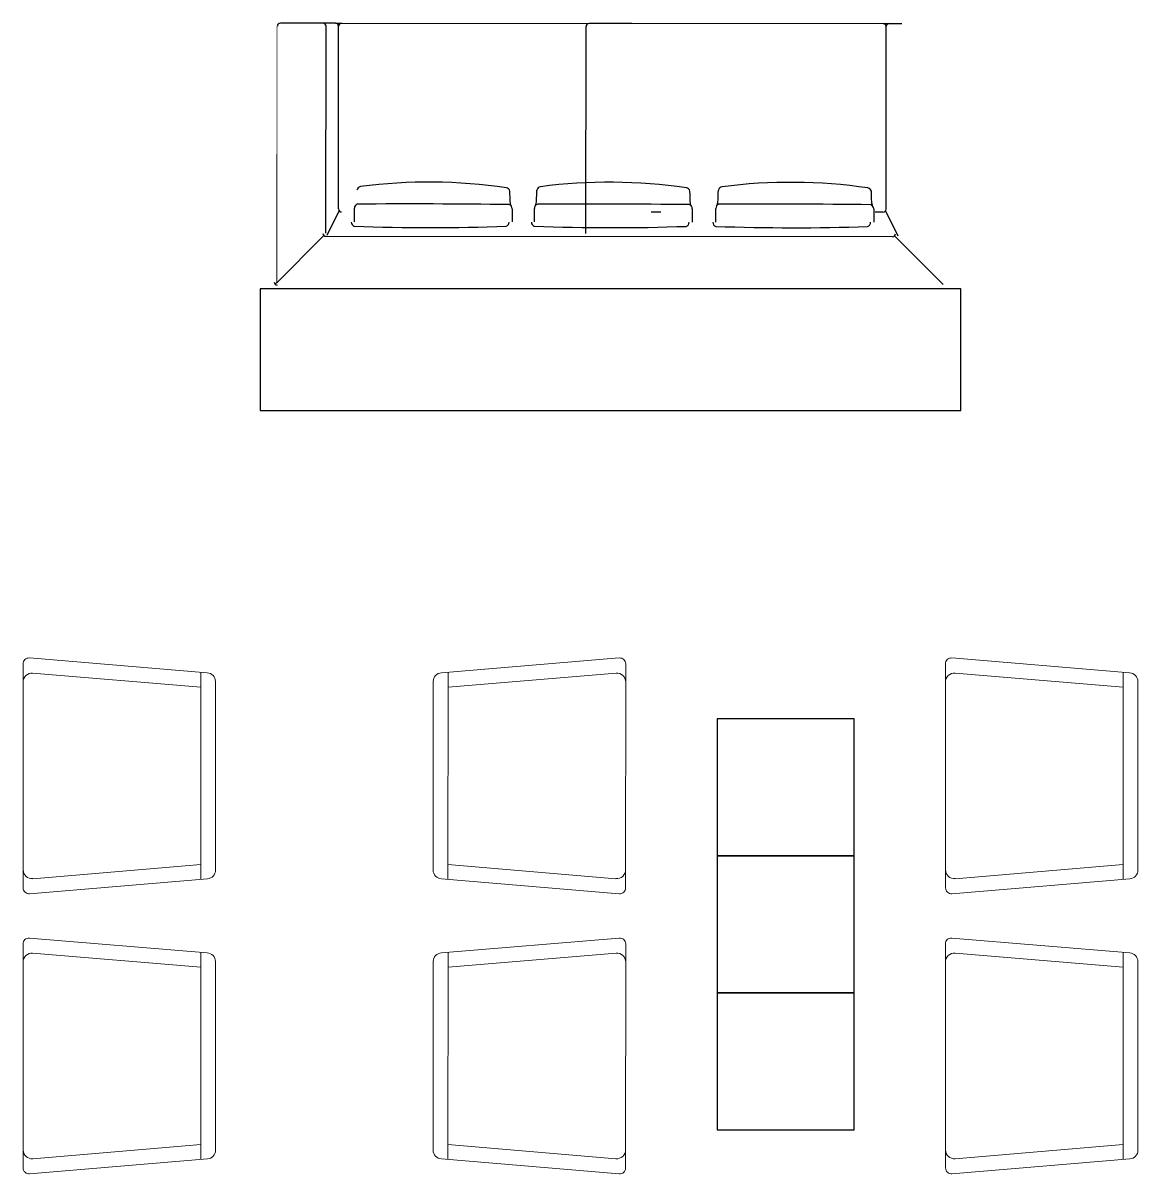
# Model space of a CAD drawing. Header units: millimetres. Extents: x 1443065 to 1517367, y 3763150 to 3779068.
# Drawn here: x 1476717.9 to 1477084, y 3767765.2 to 3768143.3 of the extents above; entities that cross this region are included whole.
import ezdxf

# ---------------------------------------------------------------- set-up
doc = ezdxf.new("R2010")
doc.units = ezdxf.units.MM
doc.set_wipeout_variables(frame=1)
doc.layers.add('A_TEFRIS', color=173, linetype='Continuous', lineweight=9)
doc.layers.add('m-TFR_vitrifiye', color=1, linetype='Continuous')

# ---------------------------------------------------------------- blocks, each defined once
blk = doc.blocks.new('c cx xc')
at = {"layer": 'A_TEFRIS'}
for p, q in [((31355.29, -6701.13), (31425.33, -6701.13)), ((31355.58, -6757.89), (31360.31, -6701.13)), ((31420.31, -6701.13), (31425.04, -6757.89)), ((31422.05, -6761.13), (31358.57, -6761.13))]:
    blk.add_line(p, q, dxfattribs=at)
blk.add_lwpolyline([(31358.57, -6761.13), (31352.47, -6761.13, -0.43878), (31350.47, -6758.97), (31355.48, -6698.89, -0.390066), (31358.47, -6696.13), (31422.15, -6696.13, -0.390066), (31425.14, -6698.89), (31430.15, -6758.97, -0.43878), (31428.15, -6761.13), (31422.06, -6761.13)], format="xyb", dxfattribs=at)
for centre, start, end in [((31358.57, -6758.13), 175.2364, 270), ((31422.05, -6758.13), 270, 4.7636)]:
    blk.add_arc(centre, 3, start, end, dxfattribs=at)

msp = doc.modelspace()

# ---------------------------------------------------------------- linework, layer by layer
at = {"layer": 'm-TFR_vitrifiye'}
msp.add_line((1476801.39, 3768058.23), (1476801.44, 3768142.23), dxfattribs=at)
for points in [[(1476990.79, 3767869.74), (1476990.79, 3767914.74), (1476945.79, 3767914.74), (1476945.79, 3767869.74)], [(1476990.79, 3767824.74), (1476990.79, 3767869.74), (1476945.79, 3767869.74), (1476945.79, 3767824.74)], [(1476990.79, 3767779.74), (1476990.79, 3767824.74), (1476945.79, 3767824.74), (1476945.79, 3767779.74)]]:
    msp.add_lwpolyline(points, close=True, dxfattribs=at)
msp.add_open_spline([(1476826.98, 3768083.26), (1476827.32, 3768083.86), (1476827.43, 3768084.42), (1476827.5, 3768087.07), (1476827.55, 3768088.42)], degree=3, knots=[24.370575, 24.370575, 24.370575, 24.370575, 38.001711, 47.608383, 47.608383, 47.608383, 47.608383], dxfattribs=at)

# ---------------------------------------------------------------- block references
at = {"layer": 'm-TFR_vitrifiye', "yscale": 0.9720000000000005, "zscale": 0.9720000000000005}
for p, xscale, rotation in [((1483307.29, 3737388.37), -0.9720000000000005, 270.0328996097809), ((1470326.45, 3737388.37), 0.9720000000000005, 89.96710039021917), ((1483610.14, 3737388.37), -0.9720000000000005, 270.0328996097808), ((1483307.29, 3737296.38), -0.9720000000000005, 270.0328996097809), ((1470326.45, 3737296.38), 0.9720000000000005, 89.96710039021917), ((1483610.14, 3737296.38), -0.9720000000000005, 270.0328996097808)]:
    msp.add_blockref('c cx xc', p, dxfattribs=dict(at, xscale=xscale, rotation=rotation))

# ---------------------------------------------------------------- next in the draw order: wipeouts: each hides what was drawn before it
msp.add_wipeout([(1476801.44, 3768142.23), (1476801.39, 3768058.23), (1476801.3, 3768057.23), (1477020.39, 3768057.11), (1477021.39, 3768057.16), (1477021.44, 3768142.11), (1477021.26, 3768143.11), (1476802.44, 3768143.23), (1476801.44, 3768143.26)]).dxf.layer = 'm-TFR_vitrifiye'

# ---------------------------------------------------------------- next in the draw order: linework, layer by layer
at = {"layer": 'm-TFR_vitrifiye'}
for p, q in [((1476816.44, 3768143.22), (1476802.44, 3768143.23)), ((1476820.56, 3768143.22), (1476816.44, 3768143.22)), ((1476820.56, 3768143.22), (1476822.56, 3768143.22)), ((1476822.56, 3768143.22), (1477000.31, 3768143.12)), ((1476917.77, 3768143.11), (1476903.77, 3768143.11)), ((1477000.31, 3768143.12), (1477002.31, 3768143.12)), ((1477002.31, 3768143.12), (1477006.44, 3768143.11)), ((1476817.4, 3768074.22), (1476817.44, 3768142.22)), ((1476821.53, 3768089.94), (1476821.56, 3768142.22)), ((1476821.53, 3768089.94), (1476821.56, 3768142.22)), ((1476821.53, 3768082.23), (1476821.56, 3768139.22)), ((1476821.53, 3768082.23), (1476821.56, 3768139.22)), ((1476902.73, 3768074.11), (1476902.77, 3768142.11)), ((1477001.28, 3768089.1), (1477001.31, 3768142.12)), ((1477001.28, 3768082.12), (1477001.31, 3768139.12)), ((1476826.71, 3768077.96), (1476826.71, 3768082.42)), ((1476885.82, 3768077.93), (1476885.82, 3768082.38)), ((1476821.69, 3768081.67), (1476817.69, 3768073.52)), ((1476878.54, 3768082.27), (1476878.54, 3768077.93)), ((1476927.37, 3768081.16), (1476924.19, 3768081.17)), ((1476937.65, 3768082.24), (1476937.64, 3768077.9)), ((1476945.4, 3768077.9), (1476945.4, 3768082.35)), ((1476997.22, 3768082.2), (1476997.22, 3768077.87)), ((1477000.28, 3768081.12), (1476997.69, 3768081.12)), ((1477001.11, 3768081.57), (1477005.1, 3768073.41)), ((1476816.69, 3768073.46), (1476800.68, 3768057.47)), ((1477003.4, 3768073.06), (1476817.4, 3768073.16)), ((1477004.1, 3768073.35), (1477020.09, 3768057.34))]:
    msp.add_line(p, q, dxfattribs=at)
msp.add_lwpolyline([(1477025.84, 3768015.95), (1477025.84, 3768055.95), (1476795.84, 3768055.95), (1476795.84, 3768015.95)], close=True, dxfattribs=at)
for centre, radius, start, end in [((1476802.44, 3768142.23), 1, 89.9671, 179.9671), ((1476816.44, 3768142.22), 1, 359.9671, 89.9671), ((1476820.56, 3768142.22), 1, 359.9671, 89.9671), ((1476822.56, 3768142.22), 1, 89.9671, 179.9671), ((1476903.77, 3768142.11), 1, 89.9671, 179.9671), ((1477000.31, 3768142.12), 1, 359.9671, 89.9671), ((1477002.31, 3768142.12), 1, 89.9671, 179.9671), ((1476851.33, 3767917.09), 173.91, 81.6375, 97.4647), ((1476910.44, 3767917.06), 173.91, 81.6375, 97.4647), ((1476970.02, 3767917.03), 173.91, 81.6375, 97.4647), ((1476828.96, 3768088.11), 1.44, 98.9743, 167.7143), ((1476876.37, 3768087.74), 1.44, 12.498, 79.8646), ((1476888.07, 3768088.08), 1.44, 98.9743, 167.7143), ((1476935.48, 3768087.71), 1.44, 12.498, 79.8646), ((1476947.65, 3768088.04), 1.44, 98.9743, 167.7143), ((1476995.06, 3768087.67), 1.44, 12.498, 79.8646), ((1476828.15, 3768082.42), 1.44, 108.8188, 179.9671), ((1476845.2, 3765524.47), 2559.37, 89.27549, 90.3921), ((1476877.1, 3768082.27), 1.44, 359.9671, 71.1154), ((1476887.26, 3768082.38), 1.44, 108.8188, 179.9671), ((1476904.31, 3765524.44), 2559.37, 89.27549, 90.3921), ((1476936.21, 3768082.24), 1.44, 359.9671, 71.1154), ((1476946.84, 3768082.35), 1.44, 108.8188, 179.9671), ((1476963.89, 3765524.41), 2559.37, 89.27549, 90.3921), ((1476995.78, 3768082.2), 1.44, 359.9671, 71.1154), ((1476822.53, 3768082.22), 1, 179.9671, 269.9671), ((1477000.28, 3768082.12), 1, 269.9671, 359.9671), ((1476827.15, 3768077.9), 1.44, 179.9671, 251.1154), ((1476852.03, 3768780.23), 704.15, 267.93745, 271.99676), ((1476876.1, 3768077.88), 1.44, 288.8188, 359.9671), ((1476886.26, 3768077.87), 1.44, 179.9671, 251.1154), ((1476911.13, 3768780.2), 704.15, 267.93745, 271.99676), ((1476935.2, 3768077.84), 1.44, 288.8188, 359.9671), ((1476945.84, 3768077.84), 1.44, 179.9671, 251.1154), ((1476970.71, 3768780.17), 704.15, 267.93745, 271.99676), ((1476994.78, 3768077.81), 1.44, 288.8188, 359.9671), ((1476817.4, 3768074.16), 1, 179.9671, 269.9671), ((1477003.4, 3768074.06), 1, 269.9671, 359.9671), ((1476801.39, 3768058.17), 1, 179.9671, 269.9671)]:
    msp.add_arc(centre, radius, start, end, dxfattribs=at)
for points, knots in [([(1476878.27, 3768083.11), (1476877.99, 3768083.61), (1476877.9, 3768084.11), (1476877.83, 3768086.7), (1476877.78, 3768088.05)], [27.251562, 27.251562, 27.251562, 27.251562, 38.001711, 47.90442, 47.90442, 47.90442, 47.90442]), ([(1476886.09, 3768083.22), (1476886.43, 3768083.83), (1476886.53, 3768084.38), (1476886.61, 3768087.04), (1476886.66, 3768088.38)], [24.370575, 24.370575, 24.370575, 24.370575, 38.001711, 47.608383, 47.608383, 47.608383, 47.608383]), ([(1476937.38, 3768083.08), (1476937.1, 3768083.58), (1476937.01, 3768084.07), (1476936.93, 3768086.66), (1476936.88, 3768088.02)], [27.251562, 27.251562, 27.251562, 27.251562, 38.001711, 47.90442, 47.90442, 47.90442, 47.90442]), ([(1476945.67, 3768083.19), (1476946.01, 3768083.79), (1476946.11, 3768084.35), (1476946.19, 3768087), (1476946.24, 3768088.35)], [24.370575, 24.370575, 24.370575, 24.370575, 38.001711, 47.608383, 47.608383, 47.608383, 47.608383]), ([(1476996.96, 3768083.04), (1476996.68, 3768083.54), (1476996.59, 3768084.04), (1476996.51, 3768086.63), (1476996.46, 3768087.98)], [27.251562, 27.251562, 27.251562, 27.251562, 38.001711, 47.90442, 47.90442, 47.90442, 47.90442])]:
    msp.add_open_spline(points, degree=3, knots=knots, dxfattribs=at)

doc.saveas('drawing.dxf')
